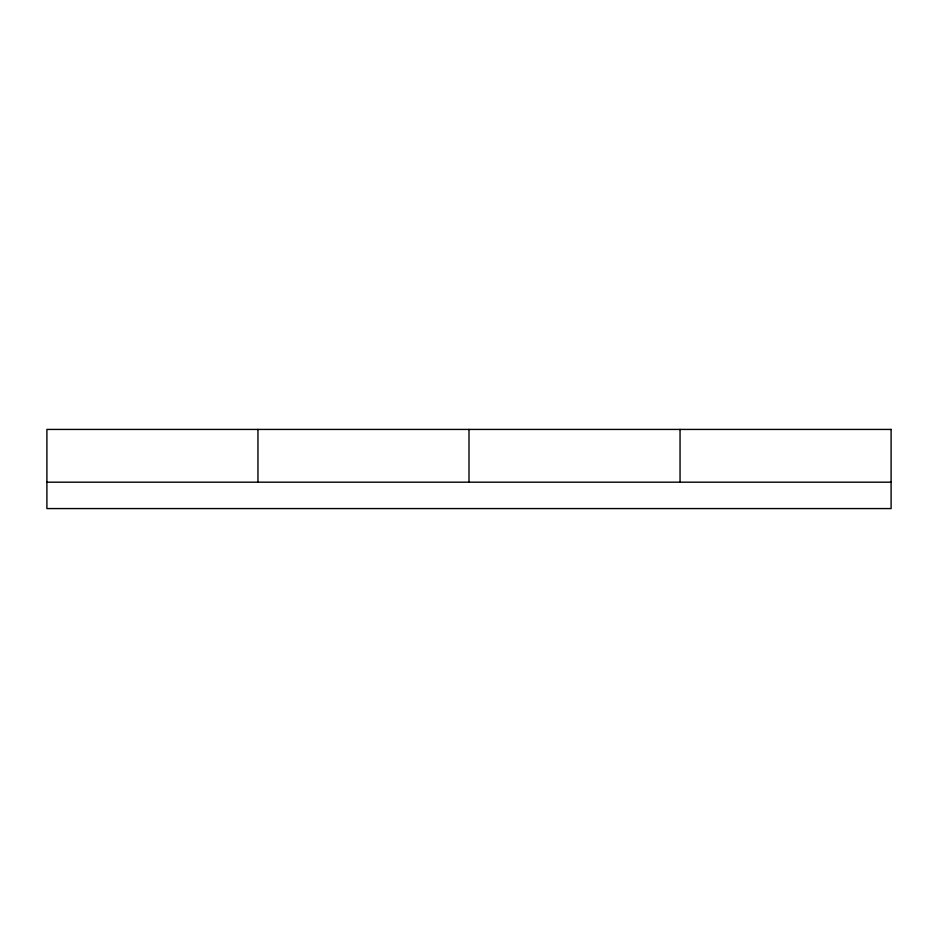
<?xml version="1.0" encoding="UTF-8"?>
<svg xmlns="http://www.w3.org/2000/svg" width="938" height="938" viewBox="0 0 938 938"><rect width="100%" height="100%" fill="white"/><g stroke="black" fill="none" stroke-linecap="round" stroke-linejoin="round"><path stroke-width="1.41" d="M46.9 482.191L891.1 482.191M680.05 429.428L680.05 482.191M469 429.428L469 482.191M257.95 429.428L257.95 482.191M891.1 429.428L46.9 429.428L46.9 508.572L891.1 508.572L891.1 429.428"/></g></svg>
